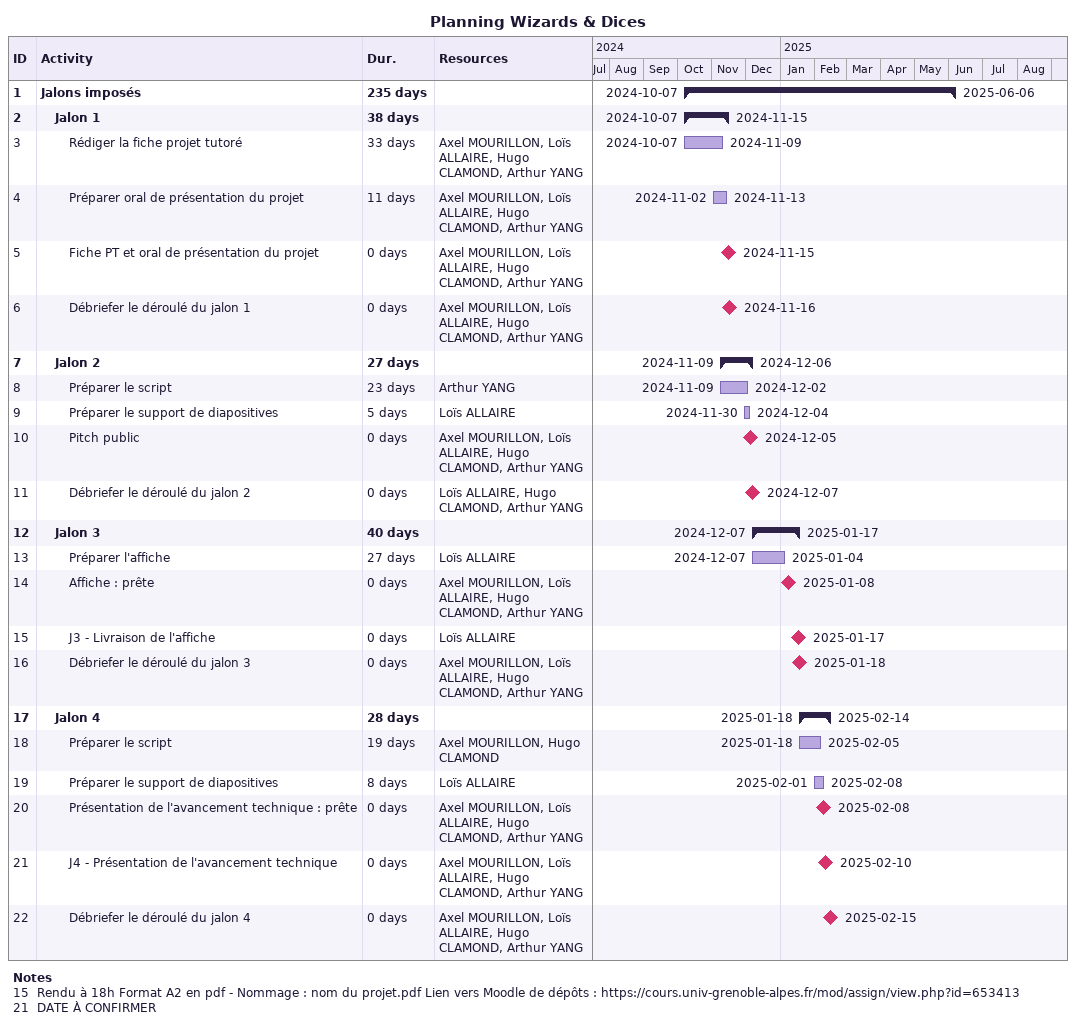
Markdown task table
Planning Wizards & Dices

| ID | Level | Task | Duration | Start | Finish | Resources |
|---|---|---|---|---|---|---|
| 1 | 1 | **Jalons imposés** | 235d | 2024-10-07 | 2025-06-06 |  |
| 2 | 2 | **Jalon 1** | 38d | 2024-10-07 | 2024-11-15 |  |
| 3 | 3 | Rédiger la fiche projet tutoré | 33d | 2024-10-07 | 2024-11-09 | Axel MOURILLON, Loïs ALLAIRE, Hugo CLAMOND, Arthur YANG |
| 4 | 3 | Préparer oral de présentation du projet | 11d | 2024-11-02 | 2024-11-13 | Axel MOURILLON, Loïs ALLAIRE, Hugo CLAMOND, Arthur YANG |
| 5 | 3 | Fiche PT et oral de présentation du projet | 0d | 2024-11-15 | 2024-11-15 | Axel MOURILLON, Loïs ALLAIRE, Hugo CLAMOND, Arthur YANG |
| 6 | 3 | Débriefer le déroulé du jalon 1 | 0d | 2024-11-16 | 2024-11-16 | Axel MOURILLON, Loïs ALLAIRE, Hugo CLAMOND, Arthur YANG |
| 7 | 2 | **Jalon 2** | 27d | 2024-11-09 | 2024-12-06 |  |
| 8 | 3 | Préparer le script | 23d | 2024-11-09 | 2024-12-02 | Arthur YANG |
| 9 | 3 | Préparer le support de diapositives | 5d | 2024-11-30 | 2024-12-04 | Loïs ALLAIRE |
| 10 | 3 | Pitch public | 0d | 2024-12-05 | 2024-12-05 | Axel MOURILLON, Loïs ALLAIRE, Hugo CLAMOND, Arthur YANG |
| 11 | 3 | Débriefer le déroulé du jalon 2 | 0d | 2024-12-07 | 2024-12-07 | Loïs ALLAIRE, Hugo CLAMOND, Arthur YANG |
| 12 | 2 | **Jalon 3** | 40d | 2024-12-07 | 2025-01-17 |  |
| 13 | 3 | Préparer l'affiche | 27d | 2024-12-07 | 2025-01-04 | Loïs ALLAIRE |
| 14 | 3 | Affiche : prête | 0d | 2025-01-08 | 2025-01-08 | Axel MOURILLON, Loïs ALLAIRE, Hugo CLAMOND, Arthur YANG |
| 15 | 3 | J3 - Livraison de l'affiche | 0d | 2025-01-17 | 2025-01-17 | Loïs ALLAIRE |
| 16 | 3 | Débriefer le déroulé du jalon 3 | 0d | 2025-01-18 | 2025-01-18 | Axel MOURILLON, Loïs ALLAIRE, Hugo CLAMOND, Arthur YANG |
| 17 | 2 | **Jalon 4** | 28d | 2025-01-18 | 2025-02-14 |  |
| 18 | 3 | Préparer le script | 19d | 2025-01-18 | 2025-02-05 | Axel MOURILLON, Hugo CLAMOND |
| 19 | 3 | Préparer le support de diapositives | 8d | 2025-02-01 | 2025-02-08 | Loïs ALLAIRE |
| 20 | 3 | Présentation de l'avancement technique : prête | 0d | 2025-02-08 | 2025-02-08 | Axel MOURILLON, Loïs ALLAIRE, Hugo CLAMOND, Arthur YANG |
| 21 | 3 | J4 - Présentation de l'avancement technique | 0d | 2025-02-10 | 2025-02-10 | Axel MOURILLON, Loïs ALLAIRE, Hugo CLAMOND, Arthur YANG |
| 22 | 3 | Débriefer le déroulé du jalon 4 | 0d | 2025-02-15 | 2025-02-15 | Axel MOURILLON, Loïs ALLAIRE, Hugo CLAMOND, Arthur YANG |

Notes
- 15: Rendu à 18h Format A2 en pdf - Nommage : nom du projet.pdf Lien vers Moodle de dépôts : https://cours.univ-grenoble-alpes.fr/mod/assign/view.php?id=653413
- 21: DATE À CONFIRMER
